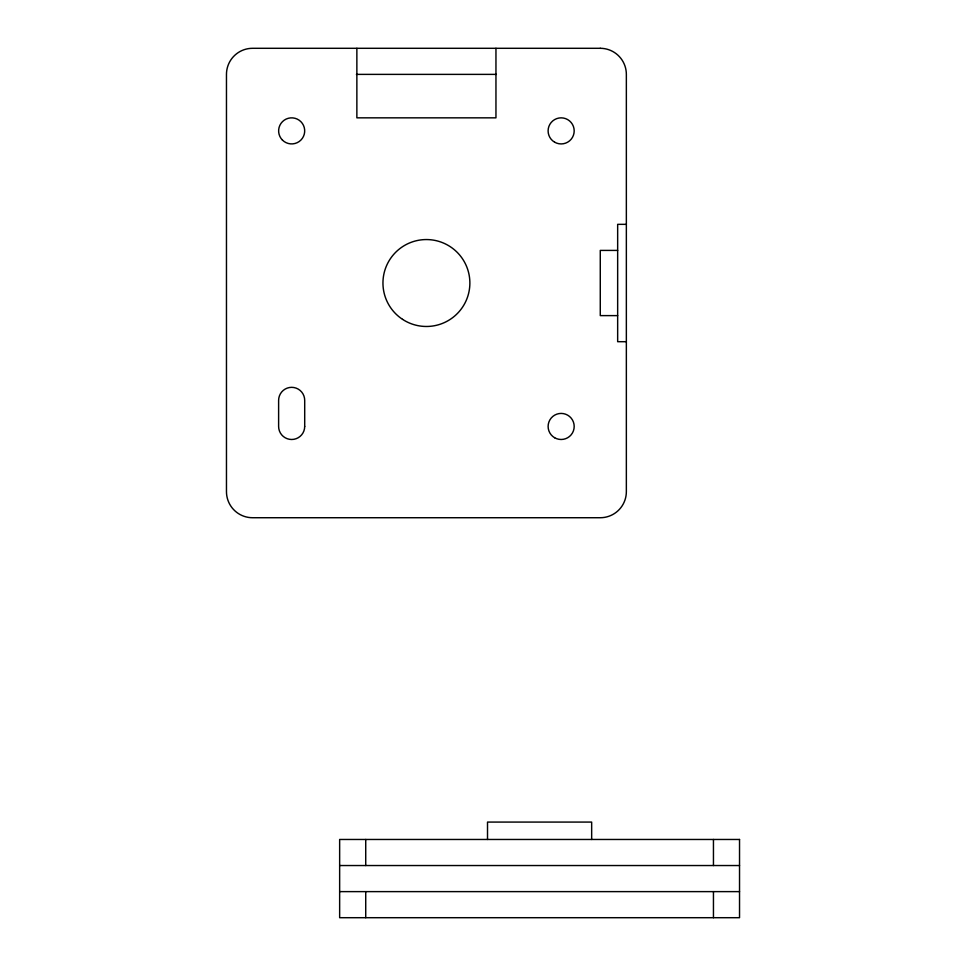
<?xml version="1.0" encoding="UTF-8"?>
<svg xmlns="http://www.w3.org/2000/svg" width="966" height="966" viewBox="0 0 966 966"><rect width="100%" height="100%" fill="white"/><g stroke="black" fill="none" stroke-linecap="round" stroke-linejoin="round"><path stroke-width="1.45" d="M356.406 74.382L496.403 74.382M626.354 224.341L617.66 224.341L617.66 341.698L626.354 341.698M617.66 250.411L600.272 250.411L600.272 315.616L617.66 315.616M339.646 865.536L739.533 865.536M339.646 891.618L739.533 891.618M713.451 839.466L713.451 865.536M713.451 891.618L713.451 917.7M591.663 839.466L591.663 822.078L487.516 822.078L487.516 839.466M495.956 48.3L495.956 117.84L356.865 117.84L356.865 48.3M365.728 839.466L365.728 865.536M365.728 891.618L365.728 917.7M600.272 48.3L252.549 48.3A26.082 26.082 0 0 0 226.467 74.382L226.467 491.658A26.082 26.082 0 0 0 252.549 517.728L600.272 517.728A26.082 26.082 0 0 0 626.354 491.658L626.354 74.382A26.082 26.082 0 0 0 600.272 48.3M739.533 839.466L339.646 839.466L339.646 917.7L739.533 917.7L739.533 839.466M304.701 426.453L304.701 400.371A13.041 13.041 0 0 0 291.66 387.33A13.041 13.041 0 0 0 278.619 400.371L278.619 426.453A13.041 13.041 0 0 0 291.66 439.494A13.041 13.041 0 0 0 304.701 426.453M402.532 319.335A43.47 43.47 0 0 0 469.802 285.525A43.47 43.47 0 0 0 406.891 244.181A43.47 43.47 0 0 0 402.532 319.335M554.629 437.743A13.041 13.041 0 0 0 574.19 426.453A13.041 13.041 0 0 0 554.629 415.163A13.041 13.041 0 0 0 554.629 437.743M282.446 140.106A13.041 13.041 0 0 0 304.254 134.262A13.041 13.041 0 0 0 288.291 118.287A13.041 13.041 0 0 0 282.446 140.106M554.629 142.183A13.041 13.041 0 0 0 574.19 130.881A13.041 13.041 0 0 0 554.629 119.591A13.041 13.041 0 0 0 554.629 142.183"/></g></svg>
